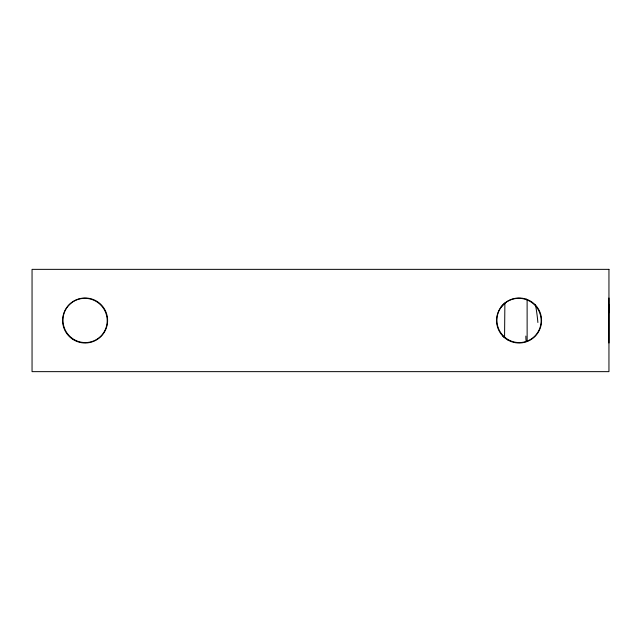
<?xml version="1.0" encoding="UTF-8"?>
<svg xmlns="http://www.w3.org/2000/svg" width="641" height="641" viewBox="0 0 641 641"><rect width="100%" height="100%" fill="white"/><g stroke="black" fill="none" stroke-linecap="round" stroke-linejoin="round"><path stroke-width="0.96" d="M526.213 299.163L527.118 299.579L527.142 341.501M608.95 342.991L608.95 298.001M500.982 307.103L504.884 303.025L504.555 337.703L502.512 335.748M527.118 299.579L527.543 299.659M608.942 304.932A22.251 2.26 -84.1 0 1 608.638 313.096M535.443 304.812A22.251 2.26 84.1 0 1 537.895 322.503M526.165 341.252A22.251 2.26 -84.1 0 1 525.86 336.068M608.95 269.356L32.05 269.356L32.05 371.644L608.95 371.644L608.95 269.356M507.624 339.882A22.499 22.499 0 0 0 541.565 320.716A22.499 22.499 0 0 0 507.993 300.909A22.499 22.499 0 0 0 507.624 339.882M73.162 339.57A22.499 22.499 0 0 0 107.6 321.317A22.499 22.499 0 0 0 74.58 300.613A22.499 22.499 0 0 0 73.162 339.57M63.723 326.077A22.251 22.018 45 0 0 100.805 336.188A22.251 22.018 45 0 0 90.685 299.107A22.251 22.018 45 0 0 63.723 326.077M497.664 326.077A22.251 22.018 45 0 0 534.746 336.188A22.251 22.018 45 0 0 524.634 299.107A22.251 22.018 45 0 0 497.664 326.077"/></g></svg>
